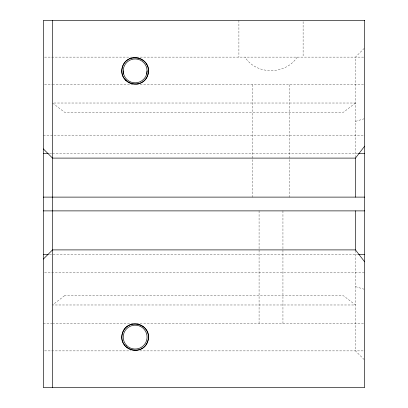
<?xml version="1.0" encoding="UTF-8"?>
<svg xmlns="http://www.w3.org/2000/svg" width="408" height="408" viewBox="0 0 408 408"><rect width="100%" height="100%" fill="white"/><g stroke="black" fill="none" stroke-linecap="round" stroke-linejoin="round"><path stroke-width="0.31" stroke-dasharray="2.04 1.53" d="M297.172 57.12C285.733 75.026 256.29 75.184 244.973 57.12M364.211 48.379L355.47 57.12L355.47 157.468M355.47 121.38L364.079 118.799M44.574 57.12L133.645 57.12M136.644 57.12L364.65 57.12M44.574 84.66L51.918 84.66M52.53 84.66L133.426 84.66M136.537 84.66L364.038 84.66M43.35 135.15L364.65 135.15M49.47 153.51L51.918 153.51M52.53 153.51L357.643 153.51M49.47 254.49L357.637 254.49M44.574 272.85L364.65 272.85M43.35 323.34L51.918 323.34M52.53 323.34L133.426 323.34M136.537 323.34L364.65 323.34M44.574 350.88L130.81 350.88M139.72 350.88L364.65 350.88M355.47 286.62L364.079 289.201M364.211 359.621L355.47 350.88L355.47 250.532M303.113 21.665L303.113 57.12M289.369 84.66L289.369 197.115M282.943 210.885L282.943 323.34M259.075 210.885L259.075 323.34M252.649 84.66L252.649 197.115M238.904 20.4L238.904 57.12M64.464 295.8L52.53 304.98L355.47 304.98L343.536 295.8L64.464 295.8M355.47 103.02L343.536 112.2L64.464 112.2L52.53 103.02L355.47 103.02"/><path stroke-width="0.61" d="M147.084 70.89A11.934 11.934 0 0 1 129.183 81.223A11.934 11.934 0 0 1 129.183 60.557A11.934 11.934 0 0 1 147.084 70.89L146.676 73.981M364.65 146.166L355.47 158.1L52.53 158.1L43.35 148.92M43.35 259.08L52.53 249.9L355.47 249.9L364.65 261.834M43.35 153.51L48.246 153.51M358.53 153.51L364.65 153.51M43.35 197.115L364.65 197.115M43.35 210.885L364.65 210.885M43.35 254.49L48.246 254.49M358.53 254.49L364.65 254.49M123.216 70.89L123.624 73.981M355.47 157.932L355.47 197.115M355.47 210.885L355.47 250.068M52.53 20.4L52.53 387.6M122.293 67.442C117.647 84.094 143.703 91.076 148.007 74.338C152.653 57.686 126.597 50.704 122.293 67.442M122.293 333.662C117.647 350.314 143.703 357.296 148.007 340.558C152.653 323.906 126.597 316.924 122.293 333.662M364.65 20.4L43.35 20.4L43.35 387.6L364.65 387.6L364.65 20.4M125.735 80.305A13.311 13.311 0 0 0 148.007 74.338A13.311 13.311 0 0 0 131.702 58.033A13.311 13.311 0 0 0 125.735 80.305M126.709 345.55A11.934 11.934 0 0 0 146.676 340.201A11.934 11.934 0 0 0 132.059 325.584A11.934 11.934 0 0 0 126.709 345.55M128.494 348.636A13.311 13.311 0 0 0 148.461 337.11A13.311 13.311 0 0 0 128.494 325.584A13.311 13.311 0 0 0 128.494 348.636"/></g></svg>
